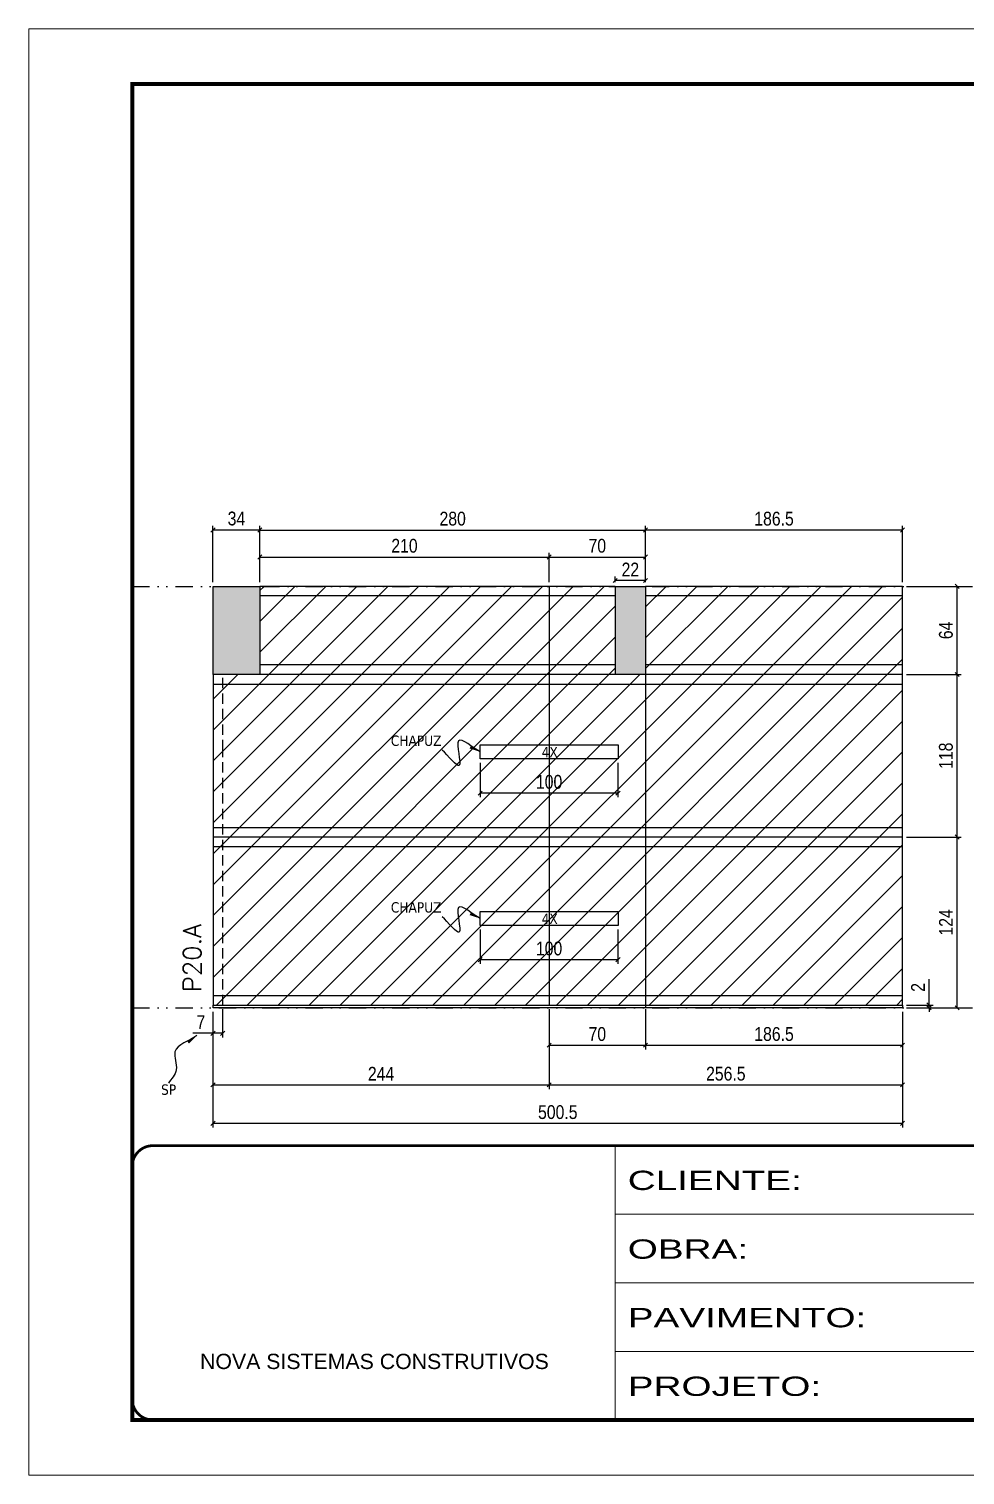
# Model space of a CAD drawing. Extents: x 14400 to 27878, y -21631 to 6985.
# Drawn here: x 17583 to 18263, y -3254 to -2204 of the extents above; entities that cross this region are included whole.
import ezdxf

# ---------------------------------------------------------------- set-up
doc = ezdxf.new("R2010")
doc.units = 0
for name, pattern in [('CONTINUO', [0]), ('DASHED', [0.75, 0.5, -0.25]), ('DIVIDE2', [0.625, 0.25, -0.125, 0, -0.125, 0, -0.125]), ('HIDDEN', [0.375, 0.25, -0.125])]:
    doc.linetypes.add(name, pattern=pattern)
for name, color, linetype in [('COTA', 241, 'Continuous'), ('Nível', 160, 'Continuous'), ('Painéis', 200, 'Continuous'), ('SARR_2.2x10', 60, 'Continuous'), ('SARR_2.2x7', 40, 'Continuous'), ('texto', 7, 'Continuous')]:
    doc.layers.add(name, color=color, linetype=linetype)
for name, color, linetype, lineweight in [('Folhas', 255, 'Continuous', 9), ('Hachura', 251, 'Continuous', 9), ('SARRAFO DE PRESSAO', 251, 'DASHED', 9), ('Texto Seção', 7, 'Continuous', 15)]:
    doc.layers.add(name, color=color, linetype=linetype, lineweight=lineweight)
doc.styles.add('ARIAL', font='arial.ttf')
doc.styles.add('COTA TECNICA', font='techl___.ttf', dxfattribs={"height": 10})
doc.styles.add('COTA TECNICA-50', font='techl___.ttf', dxfattribs={"height": 10})
doc.styles.add('REGUA-120', font='ROMANS.shx', dxfattribs={"height": 15})
doc.styles.get("Standard").update_dxf_attribs({"font": 'arial.ttf'})
doc.styles.add('Tecnologia', font='')
doc.styles.get('Tecnologia').set_extended_font_data('Forgotten Futurist')
doc.dimstyles.new('COTA PAINEL-50', dxfattribs={"dimtxt": 10, "dimasz": 3, "dimexe": 3, "dimexo": 3, "dimgap": 3, "dimtad": 1, "dimdec": 1, "dimzin": 12, "dimdsep": 46, "dimtxsty": 'COTA TECNICA-50', "dimblk1": 'OBLIQUE', "dimblk2": 'OBLIQUE', "dimsah": 1, "dimcen": 0.9, "dimclrd": 4, "dimclre": 4, "dimclrt": 240, "dimadec": 1, "dimazin": 3, "dimtfac": 1, "dimtdec": 1, "dimtmove": 0, "dimatfit": 3, "dimfxl": 1, "dimtolj": 1, "dimtzin": 12, "dimarcsym": 0})
doc.dimstyles.new('PAINEL', dxfattribs={"dimtxt": 10, "dimasz": 3, "dimexe": 3, "dimexo": 3, "dimgap": 3, "dimtad": 1, "dimdec": 1, "dimzin": 12, "dimdsep": 46, "dimtxsty": 'COTA TECNICA', "dimblk1": 'OBLIQUE', "dimblk2": 'OBLIQUE', "dimsah": 1, "dimcen": 0.9, "dimclrd": 4, "dimclre": 4, "dimclrt": 240, "dimadec": 1, "dimazin": 3, "dimtfac": 1, "dimtdec": 1, "dimtmove": 0, "dimatfit": 3, "dimfxl": 1, "dimtolj": 1, "dimtzin": 12, "dimarcsym": 0})
doc.dimstyles.get("Standard").update_dxf_attribs({"dimtxt": 0.18, "dimasz": 0.18, "dimexe": 0.18, "dimexo": 0.0625, "dimgap": 0.09, "dimtad": 0, "dimtih": 1, "dimtoh": 1, "dimdec": 4, "dimzin": 0, "dimdsep": 46, "dimtxsty": 'Standard', "dimcen": 0.09, "dimadec": 0, "dimazin": 0, "dimtfac": 1, "dimtdec": 4, "dimtofl": 0, "dimtmove": 0, "dimatfit": 3, "dimfxl": 1, "dimtolj": 1, "dimtzin": 0, "dimarcsym": 0})

# ---------------------------------------------------------------- blocks, each defined once
blk = doc.blocks.new('9999999999')
at = {"color": 30, "linetype": 'CONTINUO'}
for p, q in [((98564.6, 34230.2), (98564.6, 34429.4)), ((98564.6, 34379.6), (99584, 34379.6)), ((98564.6, 34329.8), (99488, 34329.8)), ((98564.6, 34280), (99488, 34280))]:
    blk.add_line(p, q, dxfattribs=at)
at = {"color": 30, "linetype": 'CONTINUO', "const_width": 2}
blk.add_lwpolyline([(99584, 34230.2), (99584, 34414.4, 0.414214), (99569, 34429.4), (98229, 34429.4, 0.414214), (98214, 34414.4), (98214, 34245.2, 0.414214), (98229, 34230.2), (99584, 34230.2)], format="xyb", dxfattribs=at)
at = {"layer": 'Folhas'}
blk.add_lwpolyline([(98139, 34190.2), (99624, 34190.2), (99624, 35240.2), (98139, 35240.2)], close=True, dxfattribs=at)
at = {"layer": 'Folhas', "color": 30, "const_width": 3}
blk.add_lwpolyline([(98214, 34230.2), (99584, 34230.2), (99584, 35200.2), (98214, 35200.2)], close=True, dxfattribs=at)
at = {"color": 7, "linetype": 'Continuous', "ltscale": 5, "style": 'ARIAL'}
blk.add_text('NOVA SISTEMAS CONSTRUTIVOS', height=11.059, dxfattribs=at).set_placement((98263.2, 34267.2))
at = {"layer": 'Folhas', "color": 7, "style": 'Tecnologia', "width": 1.5}
for s, p in [('CLIENTE:', (98573.7, 34397.2)), ('OBRA:', (98573.7, 34347.3)), ('PAVIMENTO:', (98573.7, 34297.5)), ('PROJETO:', (98573.7, 34247.7))]:
    blk.add_text(s, height=14, dxfattribs=at).set_placement(p)
blk = doc.blocks.new('_Oblique')
at = {"color": 0, "linetype": 'ByBlock', "lineweight": -2}
blk.add_line((-0.5, -0.5), (0.5, 0.5), dxfattribs=at)
blk = doc.blocks.new('*D1915')
at = {"layer": 'COTA', "color": 4, "lineweight": -2, "transparency": 16777216}
for p, q in [((17717.1, -2917.6), (17717.1, -2936.1)), ((17724.1, -2915.6), (17724.1, -2936.1)), ((17717.1, -2933.1), (17702.4, -2933.1)), ((17724.1, -2933.1), (17717.1, -2933.1))]:
    blk.add_line(p, q, dxfattribs=at)
at = {"layer": 'Defpoints', "color": 0, "transparency": 16777216}
for p in [(17717.1, -2914.6), (17724.1, -2912.6), (17717.1, -2933.1)]:
    blk.add_point(p, dxfattribs=at)
at = {"layer": 'COTA', "color": 4, "lineweight": -2, "transparency": 16777216, "xscale": 3, "yscale": 3, "zscale": 3, "rotation": 180}
blk.add_blockref('_Oblique', (17717.1, -2933.1), dxfattribs=at)
at = {"layer": 'COTA', "color": 4, "lineweight": -2, "transparency": 16777216, "xscale": 3, "yscale": 3, "zscale": 3}
blk.add_blockref('_Oblique', (17724.1, -2933.1), dxfattribs=at)
at = {"layer": 'COTA', "color": 240, "transparency": 16777216, "insert": (17708.3, -2925), "char_height": 10, "attachment_point": 5, "style": 'COTA TECNICA-50'}
blk.add_mtext('\\A1;7', dxfattribs=at)
blk = doc.blocks.new('*D1916')
at = {"layer": 'COTA', "color": 4, "lineweight": -2, "transparency": 16777216}
for p, q in [((18236.9, -2912.6), (18236.9, -2893.8)), ((18220.6, -2912.6), (18239.9, -2912.6)), ((18220.6, -2914.6), (18239.9, -2914.6)), ((18236.9, -2914.6), (18236.9, -2912.6)), ((18236.9, -2914.6), (18236.9, -2917.6))]:
    blk.add_line(p, q, dxfattribs=at)
at = {"layer": 'Defpoints', "color": 0, "transparency": 16777216}
for p in [(18217.6, -2912.6), (18217.6, -2914.6), (18236.9, -2914.6)]:
    blk.add_point(p, dxfattribs=at)
at = {"layer": 'COTA', "color": 4, "lineweight": -2, "transparency": 16777216, "xscale": 3, "yscale": 3, "zscale": 3}
for p, rotation in [((18236.9, -2912.6), 270), ((18236.9, -2914.6), 90)]:
    blk.add_blockref('_Oblique', p, dxfattribs=dict(at, rotation=rotation))
at = {"layer": 'COTA', "color": 240, "transparency": 16777216, "insert": (18228.9, -2899.8), "char_height": 10, "attachment_point": 5, "rotation": 90, "style": 'COTA TECNICA-50'}
blk.add_mtext('\\A1;2', dxfattribs=at)
blk = doc.blocks.new('*D1917')
at = {"layer": 'COTA', "color": 4, "lineweight": -2, "transparency": 16777216}
for p, q in [((17717.1, -2917.6), (17717.1, -2973.6)), ((17961.1, -2915.6), (17961.1, -2973.6)), ((17717.1, -2970.6), (17961.1, -2970.6))]:
    blk.add_line(p, q, dxfattribs=at)
at = {"layer": 'Defpoints', "color": 0, "transparency": 16777216}
for p in [(17717.1, -2914.6), (17961.1, -2912.6), (17961.1, -2970.6)]:
    blk.add_point(p, dxfattribs=at)
at = {"layer": 'COTA', "color": 4, "lineweight": -2, "transparency": 16777216, "xscale": 3, "yscale": 3, "zscale": 3, "rotation": 180}
blk.add_blockref('_Oblique', (17717.1, -2970.6), dxfattribs=at)
at = {"layer": 'COTA', "color": 4, "lineweight": -2, "transparency": 16777216, "xscale": 3, "yscale": 3, "zscale": 3}
blk.add_blockref('_Oblique', (17961.1, -2970.6), dxfattribs=at)
at = {"layer": 'COTA', "color": 240, "transparency": 16777216, "insert": (17839.1, -2962.5), "char_height": 10, "attachment_point": 5, "style": 'COTA TECNICA-50'}
blk.add_mtext('\\A1;244', dxfattribs=at)
blk = doc.blocks.new('*D1918')
at = {"layer": 'COTA', "color": 4, "lineweight": -2, "transparency": 16777216}
for p, q in [((17961.1, -2915.6), (17961.1, -2973.6)), ((18217.6, -2917.6), (18217.6, -2973.6)), ((17961.1, -2970.6), (18217.6, -2970.6))]:
    blk.add_line(p, q, dxfattribs=at)
at = {"layer": 'Defpoints', "color": 0, "transparency": 16777216}
for p in [(17961.1, -2912.6), (18217.6, -2914.6), (18217.6, -2970.6)]:
    blk.add_point(p, dxfattribs=at)
at = {"layer": 'COTA', "color": 4, "lineweight": -2, "transparency": 16777216, "xscale": 3, "yscale": 3, "zscale": 3, "rotation": 180}
blk.add_blockref('_Oblique', (17961.1, -2970.6), dxfattribs=at)
at = {"layer": 'COTA', "color": 4, "lineweight": -2, "transparency": 16777216, "xscale": 3, "yscale": 3, "zscale": 3}
blk.add_blockref('_Oblique', (18217.6, -2970.6), dxfattribs=at)
at = {"layer": 'COTA', "color": 240, "transparency": 16777216, "insert": (18089.4, -2962.5), "char_height": 10, "attachment_point": 5, "style": 'COTA TECNICA-50'}
blk.add_mtext('\\A1;256.5', dxfattribs=at)
blk = doc.blocks.new('*D1919')
at = {"layer": 'COTA', "color": 4, "linetype": 'ByBlock', "lineweight": -2, "transparency": 16777216}
for p, q in [((17911.1, -2857.7), (17911.1, -2882.7)), ((18011.1, -2857.7), (18011.1, -2882.7)), ((18011.1, -2879.7), (17911.1, -2879.7))]:
    blk.add_line(p, q, dxfattribs=at)
at = {"layer": 'Defpoints', "color": 0, "linetype": 'ByBlock', "transparency": 16777216}
for p in [(17911.1, -2854.7), (18011.1, -2854.7), (17911.1, -2879.7)]:
    blk.add_point(p, dxfattribs=at)
at = {"layer": 'COTA', "color": 4, "linetype": 'ByBlock', "lineweight": -2, "transparency": 16777216, "xscale": 3, "yscale": 3, "zscale": 3, "rotation": 180}
blk.add_blockref('_Oblique', (17911.1, -2879.7), dxfattribs=at)
at = {"layer": 'COTA', "color": 4, "linetype": 'ByBlock', "lineweight": -2, "transparency": 16777216, "xscale": 3, "yscale": 3, "zscale": 3}
blk.add_blockref('_Oblique', (18011.1, -2879.7), dxfattribs=at)
at = {"layer": 'COTA', "color": 240, "linetype": 'ByBlock', "transparency": 16777216, "insert": (17961.1, -2871.6), "char_height": 10, "attachment_point": 5, "style": 'COTA TECNICA'}
blk.add_mtext('\\A1;100', dxfattribs=at)
blk = doc.blocks.new('*D1920')
at = {"layer": 'COTA', "color": 4, "lineweight": -2, "transparency": 16777216}
for p, q in [((17961.1, -2915.6), (17961.1, -2944.8)), ((18031.1, -2915.6), (18031.1, -2944.8)), ((17961.1, -2941.8), (18031.1, -2941.8))]:
    blk.add_line(p, q, dxfattribs=at)
at = {"layer": 'Defpoints', "color": 0, "transparency": 16777216}
for p in [(17961.1, -2912.6), (18031.1, -2912.6), (18031.1, -2941.8)]:
    blk.add_point(p, dxfattribs=at)
at = {"layer": 'COTA', "color": 4, "lineweight": -2, "transparency": 16777216, "xscale": 3, "yscale": 3, "zscale": 3, "rotation": 180}
blk.add_blockref('_Oblique', (17961.1, -2941.8), dxfattribs=at)
at = {"layer": 'COTA', "color": 4, "lineweight": -2, "transparency": 16777216, "xscale": 3, "yscale": 3, "zscale": 3}
blk.add_blockref('_Oblique', (18031.1, -2941.8), dxfattribs=at)
at = {"layer": 'COTA', "color": 240, "transparency": 16777216, "insert": (17996.1, -2933.7), "char_height": 10, "attachment_point": 5, "style": 'COTA TECNICA'}
blk.add_mtext('\\A1;70', dxfattribs=at)
blk = doc.blocks.new('*D1921')
at = {"layer": 'COTA', "color": 4, "lineweight": -2, "transparency": 16777216}
for p, q in [((18031.1, -2915.6), (18031.1, -2944.8)), ((18217.6, -2917.6), (18217.6, -2944.8)), ((18031.1, -2941.8), (18217.6, -2941.8))]:
    blk.add_line(p, q, dxfattribs=at)
at = {"layer": 'Defpoints', "color": 0, "transparency": 16777216}
for p in [(18031.1, -2912.6), (18217.6, -2914.6), (18217.6, -2941.8)]:
    blk.add_point(p, dxfattribs=at)
at = {"layer": 'COTA', "color": 4, "lineweight": -2, "transparency": 16777216, "xscale": 3, "yscale": 3, "zscale": 3, "rotation": 180}
blk.add_blockref('_Oblique', (18031.1, -2941.8), dxfattribs=at)
at = {"layer": 'COTA', "color": 4, "lineweight": -2, "transparency": 16777216, "xscale": 3, "yscale": 3, "zscale": 3}
blk.add_blockref('_Oblique', (18217.6, -2941.8), dxfattribs=at)
at = {"layer": 'COTA', "color": 240, "transparency": 16777216, "insert": (18124.4, -2933.7), "char_height": 10, "attachment_point": 5, "style": 'COTA TECNICA'}
blk.add_mtext('\\A1;186.5', dxfattribs=at)
blk = doc.blocks.new('*D1930')
at = {"layer": 'COTA', "color": 4, "lineweight": -2, "transparency": 16777216}
for p, q in [((18220.6, -2790.6), (18260.3, -2790.6)), ((18257.3, -2914.6), (18257.3, -2790.6)), ((18220.6, -2914.6), (18260.3, -2914.6))]:
    blk.add_line(p, q, dxfattribs=at)
at = {"layer": 'Defpoints', "color": 0, "transparency": 16777216}
for p in [(18217.6, -2790.6), (18257.3, -2790.6), (18217.6, -2914.6)]:
    blk.add_point(p, dxfattribs=at)
at = {"layer": 'COTA', "color": 4, "lineweight": -2, "transparency": 16777216, "xscale": 3, "yscale": 3, "zscale": 3}
for p, rotation in [((18257.3, -2790.6), 90), ((18257.3, -2914.6), 270)]:
    blk.add_blockref('_Oblique', p, dxfattribs=dict(at, rotation=rotation))
at = {"layer": 'COTA', "color": 240, "transparency": 16777216, "insert": (18249.2, -2852.6), "char_height": 10, "attachment_point": 5, "rotation": 90, "style": 'COTA TECNICA'}
blk.add_mtext('\\A1;124', dxfattribs=at)
blk = doc.blocks.new('*D1937')
at = {"layer": 'COTA', "color": 4, "lineweight": -2, "transparency": 16777216}
for p, q in [((18220.6, -2608.6), (18260.3, -2608.6)), ((18257.3, -2672.6), (18257.3, -2608.6)), ((18220.6, -2672.6), (18260.3, -2672.6))]:
    blk.add_line(p, q, dxfattribs=at)
at = {"layer": 'Defpoints', "color": 0, "transparency": 16777216}
for p in [(18217.6, -2608.6), (18257.3, -2608.6), (18217.6, -2672.6)]:
    blk.add_point(p, dxfattribs=at)
at = {"layer": 'COTA', "color": 4, "lineweight": -2, "transparency": 16777216, "xscale": 3, "yscale": 3, "zscale": 3}
for p, rotation in [((18257.3, -2608.6), 90), ((18257.3, -2672.6), 270)]:
    blk.add_blockref('_Oblique', p, dxfattribs=dict(at, rotation=rotation))
at = {"layer": 'COTA', "color": 240, "transparency": 16777216, "insert": (18249.2, -2640.6), "char_height": 10, "attachment_point": 5, "rotation": 90, "style": 'COTA TECNICA'}
blk.add_mtext('\\A1;64', dxfattribs=at)
blk = doc.blocks.new('*D1931')
at = {"layer": 'COTA', "color": 4, "lineweight": -2, "transparency": 16777216}
for p, q in [((17717.1, -2605.6), (17717.1, -2564.7)), ((17751.1, -2567.7), (17717.1, -2567.7)), ((17751.1, -2605.6), (17751.1, -2564.7))]:
    blk.add_line(p, q, dxfattribs=at)
at = {"layer": 'Defpoints', "color": 0, "transparency": 16777216}
for p in [(17717.1, -2567.7), (17717.1, -2608.6), (17751.1, -2608.6)]:
    blk.add_point(p, dxfattribs=at)
at = {"layer": 'COTA', "color": 4, "lineweight": -2, "transparency": 16777216, "xscale": 3, "yscale": 3, "zscale": 3, "rotation": 180}
blk.add_blockref('_Oblique', (17717.1, -2567.7), dxfattribs=at)
at = {"layer": 'COTA', "color": 4, "lineweight": -2, "transparency": 16777216, "xscale": 3, "yscale": 3, "zscale": 3}
blk.add_blockref('_Oblique', (17751.1, -2567.7), dxfattribs=at)
at = {"layer": 'COTA', "color": 240, "transparency": 16777216, "insert": (17734.1, -2559.4), "char_height": 10, "attachment_point": 5, "style": 'COTA TECNICA'}
blk.add_mtext('\\A1;34', dxfattribs=at)
blk = doc.blocks.new('*D1932')
at = {"layer": 'COTA', "color": 4, "lineweight": -2, "transparency": 16777216}
for p, q in [((17751.1, -2605.6), (17751.1, -2564.7)), ((17751.1, -2567.7), (18031.1, -2567.7)), ((18031.1, -2605.6), (18031.1, -2564.7))]:
    blk.add_line(p, q, dxfattribs=at)
at = {"layer": 'Defpoints', "color": 0, "transparency": 16777216}
for p in [(18031.1, -2567.7), (17751.1, -2608.6), (18031.1, -2608.6)]:
    blk.add_point(p, dxfattribs=at)
at = {"layer": 'COTA', "color": 4, "lineweight": -2, "transparency": 16777216, "xscale": 3, "yscale": 3, "zscale": 3, "rotation": 180}
blk.add_blockref('_Oblique', (17751.1, -2567.7), dxfattribs=at)
at = {"layer": 'COTA', "color": 4, "lineweight": -2, "transparency": 16777216, "xscale": 3, "yscale": 3, "zscale": 3}
blk.add_blockref('_Oblique', (18031.1, -2567.7), dxfattribs=at)
at = {"layer": 'COTA', "color": 240, "transparency": 16777216, "insert": (17891.1, -2559.5), "char_height": 10, "attachment_point": 5, "style": 'COTA TECNICA'}
blk.add_mtext('\\A1;280', dxfattribs=at)
blk = doc.blocks.new('*D1933')
at = {"layer": 'COTA', "color": 4, "lineweight": -2, "transparency": 16777216}
for p, q in [((18031.1, -2605.6), (18031.1, -2564.7)), ((18217.6, -2567.7), (18031.1, -2567.7)), ((18217.6, -2605.6), (18217.6, -2564.7))]:
    blk.add_line(p, q, dxfattribs=at)
at = {"layer": 'Defpoints', "color": 0, "transparency": 16777216}
for p in [(18031.1, -2567.7), (18031.1, -2608.6), (18217.6, -2608.6)]:
    blk.add_point(p, dxfattribs=at)
at = {"layer": 'COTA', "color": 4, "lineweight": -2, "transparency": 16777216, "xscale": 3, "yscale": 3, "zscale": 3, "rotation": 180}
blk.add_blockref('_Oblique', (18031.1, -2567.7), dxfattribs=at)
at = {"layer": 'COTA', "color": 4, "lineweight": -2, "transparency": 16777216, "xscale": 3, "yscale": 3, "zscale": 3}
blk.add_blockref('_Oblique', (18217.6, -2567.7), dxfattribs=at)
at = {"layer": 'COTA', "color": 240, "transparency": 16777216, "insert": (18124.4, -2559.5), "char_height": 10, "attachment_point": 5, "style": 'COTA TECNICA'}
blk.add_mtext('\\A1;186.5', dxfattribs=at)
blk = doc.blocks.new('*D1934')
at = {"layer": 'COTA', "color": 4, "lineweight": -2, "transparency": 16777216}
for p, q in [((17751.1, -2605.6), (17751.1, -2584.3)), ((17751.1, -2587.3), (17961.1, -2587.3)), ((17961.1, -2605.6), (17961.1, -2584.3))]:
    blk.add_line(p, q, dxfattribs=at)
at = {"layer": 'Defpoints', "color": 0, "transparency": 16777216}
for p in [(17961.1, -2587.3), (17751.1, -2608.6), (17961.1, -2608.6)]:
    blk.add_point(p, dxfattribs=at)
at = {"layer": 'COTA', "color": 4, "lineweight": -2, "transparency": 16777216, "xscale": 3, "yscale": 3, "zscale": 3, "rotation": 180}
blk.add_blockref('_Oblique', (17751.1, -2587.3), dxfattribs=at)
at = {"layer": 'COTA', "color": 4, "lineweight": -2, "transparency": 16777216, "xscale": 3, "yscale": 3, "zscale": 3}
blk.add_blockref('_Oblique', (17961.1, -2587.3), dxfattribs=at)
at = {"layer": 'COTA', "color": 240, "transparency": 16777216, "insert": (17856.1, -2579.2), "char_height": 10, "attachment_point": 5, "style": 'COTA TECNICA'}
blk.add_mtext('\\A1;210', dxfattribs=at)
blk = doc.blocks.new('*D1935')
at = {"layer": 'COTA', "color": 4, "lineweight": -2, "transparency": 16777216}
for p, q in [((17961.1, -2605.6), (17961.1, -2584.3)), ((17961.1, -2587.3), (18031.1, -2587.3)), ((18031.1, -2605.6), (18031.1, -2584.3))]:
    blk.add_line(p, q, dxfattribs=at)
at = {"layer": 'Defpoints', "color": 0, "transparency": 16777216}
for p in [(18031.1, -2587.3), (17961.1, -2608.6), (18031.1, -2608.6)]:
    blk.add_point(p, dxfattribs=at)
at = {"layer": 'COTA', "color": 4, "lineweight": -2, "transparency": 16777216, "xscale": 3, "yscale": 3, "zscale": 3, "rotation": 180}
blk.add_blockref('_Oblique', (17961.1, -2587.3), dxfattribs=at)
at = {"layer": 'COTA', "color": 4, "lineweight": -2, "transparency": 16777216, "xscale": 3, "yscale": 3, "zscale": 3}
blk.add_blockref('_Oblique', (18031.1, -2587.3), dxfattribs=at)
at = {"layer": 'COTA', "color": 240, "transparency": 16777216, "insert": (17996.1, -2579.2), "char_height": 10, "attachment_point": 5, "style": 'COTA TECNICA'}
blk.add_mtext('\\A1;70', dxfattribs=at)
blk = doc.blocks.new('*D1936')
at = {"layer": 'COTA', "color": 4, "lineweight": -2, "transparency": 16777216}
for p, q in [((18009.1, -2605.6), (18009.1, -2601.4)), ((18031.1, -2605.6), (18031.1, -2601.4)), ((18031.1, -2604.4), (18009.1, -2604.4))]:
    blk.add_line(p, q, dxfattribs=at)
at = {"layer": 'Defpoints', "color": 0, "transparency": 16777216}
for p in [(18009.1, -2604.4), (18009.1, -2608.6), (18031.1, -2608.6)]:
    blk.add_point(p, dxfattribs=at)
at = {"layer": 'COTA', "color": 4, "lineweight": -2, "transparency": 16777216, "xscale": 3, "yscale": 3, "zscale": 3, "rotation": 180}
blk.add_blockref('_Oblique', (18009.1, -2604.4), dxfattribs=at)
at = {"layer": 'COTA', "color": 4, "lineweight": -2, "transparency": 16777216, "xscale": 3, "yscale": 3, "zscale": 3}
blk.add_blockref('_Oblique', (18031.1, -2604.4), dxfattribs=at)
at = {"layer": 'COTA', "color": 240, "transparency": 16777216, "insert": (18020.1, -2596.4), "char_height": 10, "attachment_point": 5, "style": 'COTA TECNICA'}
blk.add_mtext('\\A1;22', dxfattribs=at)
blk = doc.blocks.new('*D1969')
at = {"layer": 'COTA', "color": 4, "lineweight": -2, "transparency": 16777216}
for p, q in [((18220.6, -2672.6), (18260.3, -2672.6)), ((18257.3, -2790.6), (18257.3, -2672.6)), ((18220.6, -2790.6), (18260.3, -2790.6))]:
    blk.add_line(p, q, dxfattribs=at)
at = {"layer": 'Defpoints', "color": 0, "transparency": 16777216}
for p in [(18217.6, -2672.6), (18257.3, -2672.6), (18217.6, -2790.6)]:
    blk.add_point(p, dxfattribs=at)
at = {"layer": 'COTA', "color": 4, "lineweight": -2, "transparency": 16777216, "xscale": 3, "yscale": 3, "zscale": 3}
for p, rotation in [((18257.3, -2672.6), 90), ((18257.3, -2790.6), 270)]:
    blk.add_blockref('_Oblique', p, dxfattribs=dict(at, rotation=rotation))
at = {"layer": 'COTA', "color": 240, "transparency": 16777216, "insert": (18249.2, -2731.6), "char_height": 10, "attachment_point": 5, "rotation": 90, "style": 'COTA TECNICA'}
blk.add_mtext('\\A1;118', dxfattribs=at)
blk = doc.blocks.new('*D1974')
at = {"layer": 'COTA', "color": 4, "linetype": 'ByBlock', "lineweight": -2, "transparency": 16777216}
for p, q in [((17911.1, -2736.7), (17911.1, -2761.7)), ((18011.1, -2736.7), (18011.1, -2761.7)), ((18011.1, -2758.7), (17911.1, -2758.7))]:
    blk.add_line(p, q, dxfattribs=at)
at = {"layer": 'Defpoints', "color": 0, "linetype": 'ByBlock', "transparency": 16777216}
for p in [(17911.1, -2733.7), (18011.1, -2733.7), (17911.1, -2758.7)]:
    blk.add_point(p, dxfattribs=at)
at = {"layer": 'COTA', "color": 4, "linetype": 'ByBlock', "lineweight": -2, "transparency": 16777216, "xscale": 3, "yscale": 3, "zscale": 3, "rotation": 180}
blk.add_blockref('_Oblique', (17911.1, -2758.7), dxfattribs=at)
at = {"layer": 'COTA', "color": 4, "linetype": 'ByBlock', "lineweight": -2, "transparency": 16777216, "xscale": 3, "yscale": 3, "zscale": 3}
blk.add_blockref('_Oblique', (18011.1, -2758.7), dxfattribs=at)
at = {"layer": 'COTA', "color": 240, "linetype": 'ByBlock', "transparency": 16777216, "insert": (17961.1, -2750.6), "char_height": 10, "attachment_point": 5, "style": 'COTA TECNICA'}
blk.add_mtext('\\A1;100', dxfattribs=at)
blk = doc.blocks.new('*D2863')
at = {"layer": 'COTA', "color": 4, "lineweight": -2, "transparency": 16777216}
for p, q in [((17717.1, -2917.6), (17717.1, -3001.5)), ((18217.6, -2917.6), (18217.6, -3001.5)), ((18217.6, -2998.5), (17717.1, -2998.5))]:
    blk.add_line(p, q, dxfattribs=at)
at = {"layer": 'Defpoints', "color": 0, "transparency": 16777216}
for p in [(17717.1, -2914.6), (18217.6, -2914.6), (17717.1, -2998.5)]:
    blk.add_point(p, dxfattribs=at)
at = {"layer": 'COTA', "color": 4, "lineweight": -2, "transparency": 16777216, "xscale": 3, "yscale": 3, "zscale": 3, "rotation": 180}
blk.add_blockref('_Oblique', (17717.1, -2998.5), dxfattribs=at)
at = {"layer": 'COTA', "color": 4, "lineweight": -2, "transparency": 16777216, "xscale": 3, "yscale": 3, "zscale": 3}
blk.add_blockref('_Oblique', (18217.6, -2998.5), dxfattribs=at)
at = {"layer": 'COTA', "color": 240, "transparency": 16777216, "insert": (17967.4, -2990.4), "char_height": 10, "attachment_point": 5, "style": 'COTA TECNICA'}
blk.add_mtext('\\A1;500.5', dxfattribs=at)

msp = doc.modelspace()

# ---------------------------------------------------------------- hatches: boundary and pattern name
at = {"layer": 'COTA'}
h = msp.add_hatch(dxfattribs=at)
h.set_pattern_fill('AR-CONC', color=256, scale=0.03)
h.set_pattern_definition([(50, (-1585, -55), (5.4655401, -0.4781726), [0.5715, -6.2865]), (355, (-1585, -55), (-1.0573026, 5.7317054), [0.4572, -5.0292175]), (100.451445, (-1584.5445, -55.04), (4.4082374, 5.2535326), [0.4857003, -5.3427073]), (46.1842, (-1585, -53.476), (8.1323712, -1.2612698), [0.85725, -9.42975]), (96.635558, (-1584.322, -53.581), (7.122124, 7.4227837), [0.7285507, -8.0140682]), (351.18415, (-1585, -53.476), (7.122124, 7.4227837), [0.685799, -7.543792]), (21, (-1584.238, -53.857), (4.5484317, -3.0679559), [0.5715, -6.2865]), (326, (-1584.238, -53.857), (1.8540609, 5.525639), [0.4572, -5.0292]), (71.451445, (-1583.859, -54.1127), (6.4024926, 2.457683), [0.4857003, -5.3426981]), (37.5, (-1585, -55), (0.0926581, 2.53665117), [0, -4.96824, 0, -5.1054, 0, -5.04825]), (7.5, (-1585, -55), (2.00458988, 3.00541724), [0, -2.91084, 0, -4.85394, 0, -1.92405]), (327.5, (-1586.6993, -55), (4.06771786, -0.17186232), [0, -1.905, 0, -5.9436, 0, -7.8867]), (317.5, (-1587.4613, -55), (4.44387544, 0.7627947), [0, -2.4765, 0, -3.94716, 0, -5.6007])])
h.paths.add_polyline_path([(17717.127, -2672.59), (17751.127, -2672.59), (17751.127, -2608.59), (17717.127, -2608.59)])
h.paths.add_polyline_path([(18009.127, -2672.59), (18031.127, -2672.59), (18031.127, -2608.59), (18012.737, -2608.59), (18009.127, -2608.59)])
at = {"layer": 'Hachura'}
h = msp.add_hatch(dxfattribs=at)
h.set_pattern_fill('ANSI31', color=256, scale=5)
h.paths.add_polyline_path([(17961.127, -2608.59), (17751.127, -2608.59), (17751.127, -2672.59), (17961.127, -2672.59)])
h.paths.add_polyline_path([(18009.127, -2608.59), (17961.127, -2608.59), (17961.127, -2672.59), (18009.127, -2672.59)])
h.paths.add_polyline_path([(18217.627, -2608.59), (18031.127, -2608.59), (18031.127, -2672.59), (18217.627, -2672.59)])
h.paths.add_polyline_path([(18217.627, -2672.59), (18031.127, -2672.59), (18031.127, -2790.59), (18217.627, -2790.59)])
h.paths.add_polyline_path([(18031.127, -2672.59), (17961.127, -2672.59), (17961.127, -2790.59), (18031.127, -2790.59)])
h.paths.add_polyline_path([(17961.127, -2672.59), (17751.127, -2672.59), (17717.127, -2672.59), (17717.127, -2790.59), (17961.127, -2790.59)])
h.paths.add_polyline_path([(17961.127, -2790.59), (17717.127, -2790.59), (17717.127, -2912.59), (17961.127, -2912.59)])
h.paths.add_polyline_path([(18031.127, -2790.59), (17961.127, -2790.59), (17961.127, -2912.59), (18031.127, -2912.59)])
h.paths.add_polyline_path([(18217.627, -2790.59), (18031.127, -2790.59), (18031.127, -2912.59), (18217.627, -2912.59)])
h.paths.add_polyline_path([(18406.157, -2626.59), (18361.657, -2626.59), (18361.657, -2672.59), (18406.157, -2672.59)])
h.paths.add_polyline_path([(18605.657, -2672.59), (18361.657, -2672.59), (18361.657, -2790.59), (18605.657, -2790.59)])
h.paths.add_polyline_path([(18646.157, -2608.59), (18433.157, -2608.59), (18433.157, -2672.59), (18646.157, -2672.59)])
h.paths.add_polyline_path([(18646.157, -2672.59), (18605.657, -2672.59), (18605.657, -2790.59), (18646.157, -2790.59)])
h.paths.add_polyline_path([(18691.157, -2608.59), (18646.157, -2608.59), (18646.157, -2672.59), (18691.157, -2672.59)])
h.paths.add_polyline_path([(18890.157, -2672.59), (18856.157, -2672.59), (18856.157, -2620.59), (18718.157, -2620.59), (18718.157, -2672.59), (18646.157, -2672.59), (18646.157, -2790.59), (18890.157, -2790.59)])
h.paths.add_polyline_path([(18890.157, -2790.59), (18646.157, -2790.59), (18646.157, -2912.59), (18890.157, -2912.59)])
h.paths.add_polyline_path([(18646.157, -2790.59), (18605.657, -2790.59), (18605.657, -2912.59), (18646.157, -2912.59)])
h.paths.add_polyline_path([(18605.657, -2790.59), (18361.657, -2790.59), (18361.657, -2912.59), (18605.657, -2912.59)])

# ---------------------------------------------------------------- linework, layer by layer
at = {"layer": 'COTA'}
for p, q in [((17717.127, -2672.59), (17717.127, -2608.59)), ((17717.127, -2608.59), (17751.127, -2608.59)), ((18012.737, -2608.59), (18031.127, -2608.59))]:
    msp.add_line(p, q, dxfattribs=at)
at = {"layer": 'Nível', "color": 4, "linetype": 'DIVIDE2', "ltscale": 50}
for p, q in [((17658.467, -2608.59), (19028.467, -2608.59)), ((17658.467, -2914.59), (19028.467, -2914.59))]:
    msp.add_line(p, q, dxfattribs=at)
at = {"layer": 'Painéis'}
for p, q in [((18009.127, -2608.59), (17751.127, -2608.59)), ((17751.127, -2608.59), (17751.127, -2672.59)), ((17961.127, -2608.59), (17961.127, -2912.59)), ((18009.127, -2608.59), (18009.127, -2672.59)), ((18031.127, -2608.59), (18031.127, -2914.59)), ((18217.627, -2608.59), (18031.127, -2608.59)), ((18217.627, -2912.59), (18217.627, -2608.59)), ((17717.127, -2672.59), (17717.127, -2912.59)), ((18217.627, -2672.59), (17717.127, -2672.59)), ((18217.627, -2790.59), (17717.127, -2790.59))]:
    msp.add_line(p, q, dxfattribs=at)
msp.add_lwpolyline([(18217.627, -2914.59), (17717.127, -2914.59), (17717.127, -2912.59), (18217.627, -2912.59)], close=True, dxfattribs=at)
at = {"layer": 'SARR_2.2x10'}
for points in [[(17911.127, -2723.747), (18011.127, -2723.747), (18011.127, -2733.747), (17911.127, -2733.747)], [(17911.127, -2844.747), (18011.127, -2844.747), (18011.127, -2854.747), (17911.127, -2854.747)]]:
    msp.add_lwpolyline(points, close=True, dxfattribs=at)
at = {"layer": 'SARR_2.2x7'}
for p, q in [((18009.127, -2615.59), (17751.127, -2615.59)), ((18217.627, -2615.59), (18031.127, -2615.59)), ((18009.127, -2665.59), (17751.127, -2665.59)), ((18217.627, -2665.59), (18031.127, -2665.59)), ((17717.127, -2679.59), (17961.127, -2679.59)), ((17961.127, -2679.59), (18217.627, -2679.59)), ((17717.127, -2783.59), (17961.127, -2783.59)), ((17961.127, -2783.59), (18217.627, -2783.59)), ((17717.127, -2797.59), (17961.127, -2797.59)), ((17961.127, -2797.59), (18217.627, -2797.59)), ((17717.127, -2905.59), (17961.127, -2905.59)), ((17961.127, -2905.59), (18217.627, -2905.59))]:
    msp.add_line(p, q, dxfattribs=at)
at = {"layer": 'SARR_2.2x7', "linetype": 'HIDDEN', "ltscale": 30}
for p, q in [((17724.127, -2727.59), (17724.127, -2672.59)), ((17724.127, -2912.59), (17724.127, -2727.59))]:
    msp.add_line(p, q, dxfattribs=at)

# ---------------------------------------------------------------- block references
at = {"layer": 'SARRAFO DE PRESSAO', "color": 6, "linetype": 'ByBlock'}
msp.add_blockref('9999999999', (-80555.511, -37444.079), dxfattribs=at)

# ---------------------------------------------------------------- texts
at = {"layer": 'texto', "color": 0, "char_height": 7.5, "attachment_point": 5}
for s, insert in [('{\\fTahoma|b0|i0|c0|p34;\\C4;CHAPUZ}', (17864.577, -2720.733)), ('{\\fTahoma|b0|i0|c0|p34;\\C4;4X}', (17961.519, -2729.04)), ('{\\fTahoma|b0|i0|c0|p34;\\C4;CHAPUZ}', (17864.577, -2841.733)), ('{\\fTahoma|b0|i0|c0|p34;\\C4;4X}', (17961.519, -2850.04)), ('{\\fTahoma|b0|i0|c0|p34;\\C4;SP}', (17684.88, -2974.082))]:
    msp.add_mtext(s, dxfattribs=dict(at, insert=insert))
at = {"layer": 'Texto Seção', "insert": (17708.507, -2903.339), "char_height": 13, "width": 285.32988, "attachment_point": 7, "rotation": 90, "style": 'REGUA-120'}
msp.add_mtext('P20.A', dxfattribs=at)

# ---------------------------------------------------------------- dimensions: what is measured, and where the dimension line sits
at = {"layer": 'COTA'}
for base, p1, p2, dimstyle, picture, middle in [((17717.127, -2567.669), (17751.127, -2608.59), (17717.127, -2608.59), 'PAINEL', '*D1931', (17734.127, -2559.45)), ((18031.127, -2567.669), (17751.127, -2608.59), (18031.127, -2608.59), 'PAINEL', '*D1932', (17891.127, -2559.545)), ((18031.127, -2567.669), (18217.627, -2608.59), (18031.127, -2608.59), 'PAINEL', '*D1933', (18124.377, -2559.538)), ((17961.127, -2587.329), (17751.127, -2608.59), (17961.127, -2608.59), 'PAINEL', '*D1934', (17856.127, -2579.226)), ((18009.127, -2604.35), (18031.127, -2608.59), (18009.127, -2608.59), 'PAINEL', '*D1936', (18020.127, -2596.35)), ((17961.127, -2970.611), (17717.127, -2914.59), (17961.127, -2912.59), 'COTA PAINEL-50', '*D1917', (17839.127, -2962.538)), ((17717.127, -2998.534), (18217.627, -2914.59), (17717.127, -2914.59), 'PAINEL', '*D2863', (17967.377, -2990.425)), ((18217.627, -2970.611), (17961.127, -2912.59), (18217.627, -2914.59), 'COTA PAINEL-50', '*D1918', (18089.377, -2962.501)), ((18031.127, -2941.802), (17961.127, -2912.59), (18031.127, -2912.59), 'PAINEL', '*D1920', (17996.127, -2933.699))]:
    dim = msp.add_linear_dim(base=base, p1=p1, p2=p2, dimstyle=dimstyle, dxfattribs=at)
    dim.commit()
    dim.dimension.update_dxf_attribs({"geometry": picture, "text_midpoint": middle})
for base, p1, p2, picture, middle in [((18031.127, -2587.329), (17961.127, -2608.59), (18031.127, -2608.59), '*D1935', (17996.127, -2579.226)), ((18217.627, -2941.802), (18031.127, -2912.59), (18217.627, -2914.59), '*D1921', (18124.377, -2933.67))]:
    dim = msp.add_linear_dim(base=base, p1=p1, p2=p2, dimstyle='PAINEL', override={"dimtmove": 1}, dxfattribs=at)
    dim.commit()
    dim.dimension.update_dxf_attribs({"geometry": picture, "text_midpoint": middle})
dim = msp.add_linear_dim(base=(18257.268, -2608.59), p1=(18217.627, -2672.59), p2=(18217.627, -2608.59), angle=90, dimstyle='PAINEL', override={"dimtmove": 1}, dxfattribs=at)
dim.commit()
dim.dimension.update_dxf_attribs({"geometry": '*D1937', "text_midpoint": (18249.166, -2640.59)})
for base, p1, p2, angle, dimstyle, picture, middle in [((18257.268, -2672.59), (18217.627, -2790.59), (18217.627, -2672.59), 90, 'PAINEL', '*D1969', (18249.173, -2731.59)), ((18257.268, -2790.59), (18217.627, -2914.59), (18217.627, -2790.59), 90, 'PAINEL', '*D1930', (18249.195, -2852.59)), ((17717.127, -2933.101), (17724.127, -2912.59), (17717.127, -2914.59), 180, 'COTA PAINEL-50', '*D1915', (17708.262, -2925.027))]:
    dim = msp.add_linear_dim(base=base, p1=p1, p2=p2, angle=angle, dimstyle=dimstyle, dxfattribs=at)
    dim.commit()
    dim.dimension.update_dxf_attribs({"geometry": picture, "text_midpoint": middle})
at = {"layer": 'COTA', "linetype": 'ByBlock'}
for base, p1, p2, picture, middle in [((17911.127, -2758.674), (18011.127, -2733.747), (17911.127, -2733.747), '*D1974', (17961.127, -2750.572)), ((17911.127, -2879.674), (18011.127, -2854.747), (17911.127, -2854.747), '*D1919', (17961.127, -2871.572))]:
    dim = msp.add_linear_dim(base=base, p1=p1, p2=p2, dimstyle='PAINEL', dxfattribs=at)
    dim.commit()
    dim.dimension.update_dxf_attribs({"geometry": picture, "text_midpoint": middle})
at = {"layer": 'COTA'}
dim = msp.add_linear_dim(base=(18236.885, -2914.59), p1=(18217.627, -2912.59), p2=(18217.627, -2914.59), angle=90, dimstyle='COTA PAINEL-50', dxfattribs=at)
dim.commit()
dim.dimension.update_dxf_attribs({"geometry": '*D1916', "text_midpoint": (18236.885, -2899.844), "dimtype": 160})

# ---------------------------------------------------------------- leaders
at = {"layer": 'COTA', "path_type": 1}
for points in [[(17911.127, -2728.747), (17895.342, -2720.733), (17895.927, -2738.602), (17883.494, -2727.461)], [(17911.127, -2849.747), (17895.342, -2841.733), (17895.927, -2859.602), (17883.494, -2848.461)], [(17705.298, -2934.771), (17689.513, -2946.606), (17690.438, -2959.612), (17684.885, -2969.394)]]:
    msp.add_leader(points, dimstyle='Standard', override={"dimasz": 8}, dxfattribs=at)

doc.saveas('drawing.dxf')
